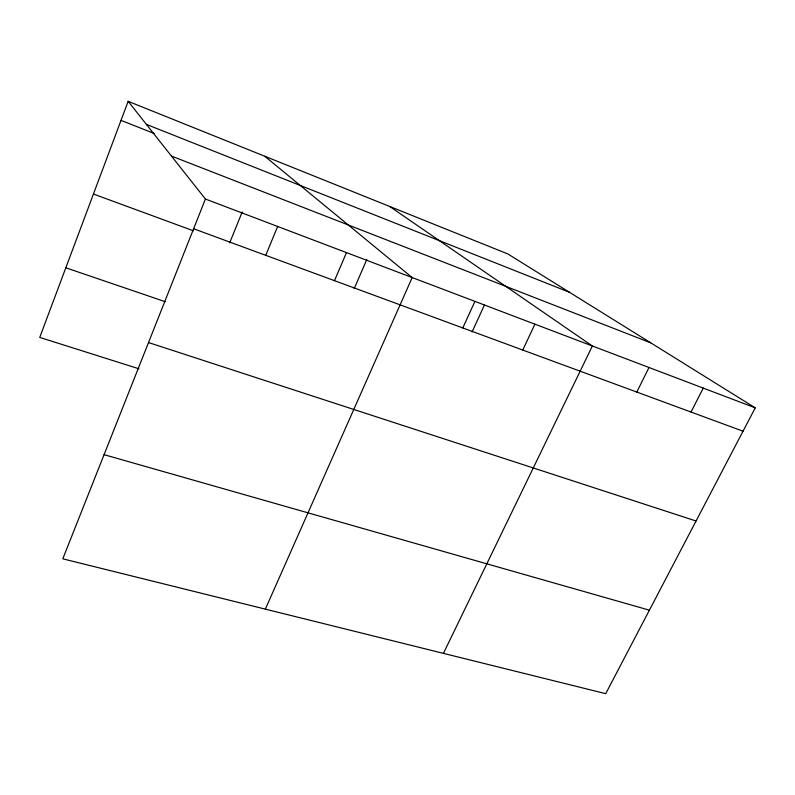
<?xml version="1.0" encoding="UTF-8"?>
<svg xmlns="http://www.w3.org/2000/svg" width="795" height="795" viewBox="0 0 795 795"><rect width="100%" height="100%" fill="white"/><g stroke="black" fill="none" stroke-linecap="round" stroke-linejoin="round"><path stroke-width="1.19" d="M128.154 101.323L205.408 199.028L62.795 558.825L605.72 693.677L755.25 407.855L507.896 253.973L128.154 101.323L39.75 337.418L138.936 368.8M229.705 242.833L242.197 211.977M265.739 255.334L277.644 226.466M334.486 280.675L346.491 252.611M354.202 288.635L366.823 259.468M265.351 609.139L412.188 277.564L264.735 156.227M462.799 327.947L474.933 301.394M472.061 331.962L484.443 305.012M522.752 350.038L534.936 324.181M443.431 653.361L592.364 345.994L389.739 206.471M636.785 392.054L649.008 367.509M691.024 412.048L703.247 388.109M104.085 454.67L649.396 610.182M148.516 342.556L696.052 521.003M65.826 267.796L165.29 301.722M193.622 228.761L743.037 431.208M93.442 194.03L193.404 230.798M205.408 199.028L755.25 407.855M171.442 156.059L650.757 342.844M121.029 120.383L154.16 133.471M146.399 124.398L569.498 292.292"/></g></svg>
